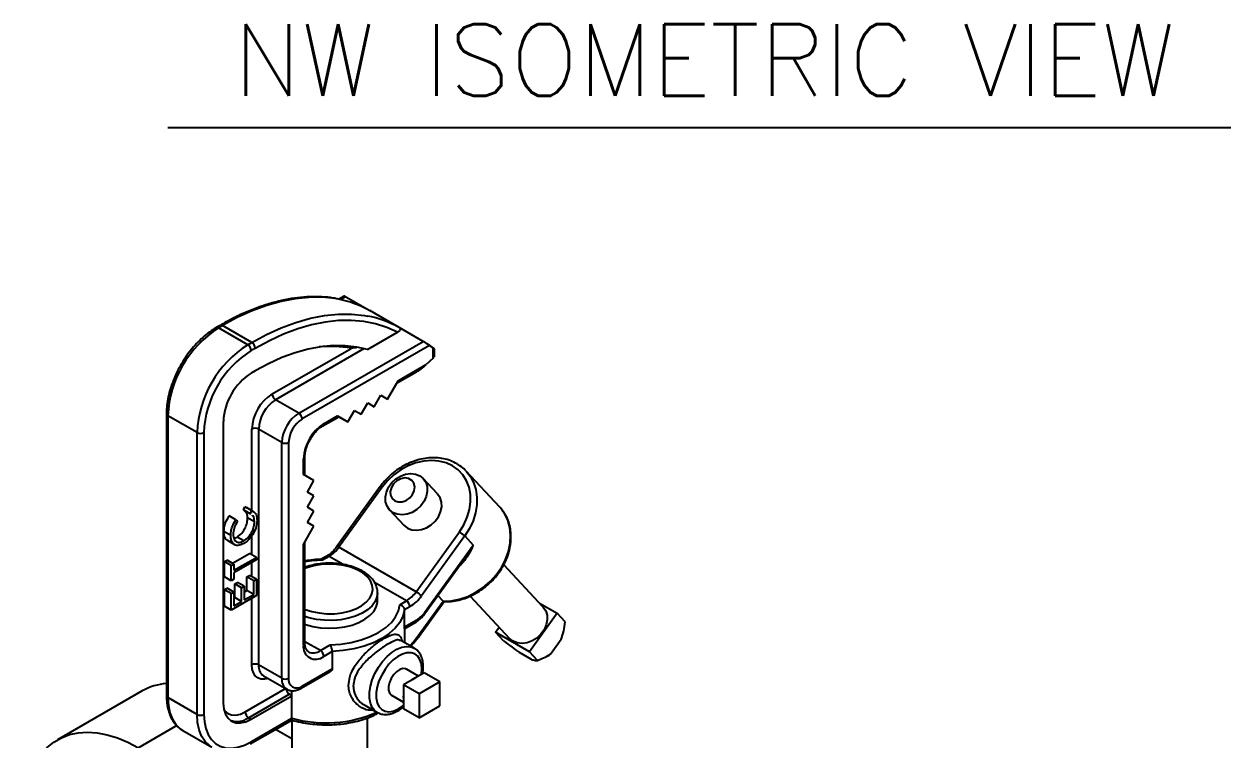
# Model space of a CAD drawing. Extents: x 8 to 113, y 1 to 87.
# Drawn here: x 15.16 to 27.76, y 16.9 to 24.38 of the extents above; entities that cross this region are included whole.
import ezdxf
from ezdxf.enums import TextEntityAlignment as Align

# ---------------------------------------------------------------- set-up
doc = ezdxf.new("R2010")
doc.units = 0
doc.header["$MEASUREMENT"] = 0
doc.layers.add('OBJECT', color=7, linetype='CONTINUOUS')
doc.styles.get("Standard").update_dxf_attribs({"font": 'SIMPLEX'})

msp = doc.modelspace()

# ---------------------------------------------------------------- linework, layer by layer
at = {"layer": 'OBJECT', "color": 1}
msp.add_line((16.659, 23.301), (27.762, 23.301), dxfattribs=at)
at = {"layer": 'OBJECT'}
for p, q in [((18.503, 21.542), (18.444, 21.508)), ((18.518, 21.534), (18.466, 21.504)), ((18.518, 21.534), (18.769, 21.389)), ((19.075, 21.212), (18.769, 21.389)), ((17.205, 21.235), (17.165, 21.212)), ((17.23, 21.233), (17.19, 21.21)), ((17.495, 21.033), (17.19, 21.21)), ((17.536, 21.056), (17.23, 21.233)), ((19.326, 21.067), (19.075, 21.212)), ((17.495, 21.033), (17.536, 21.056)), ((18.027, 20.318), (19.326, 21.067)), ((18.746, 20.982), (19.059, 21.163)), ((17.571, 20.995), (17.531, 20.972)), ((17.749, 20.519), (18.574, 20.995)), ((18.71, 20.992), (17.785, 20.458)), ((19.394, 21.025), (18.063, 20.257)), ((19.394, 21.025), (19.432, 21.001)), ((19.432, 20.892), (19.432, 21.001)), ((19.446, 20.926), (19.446, 20.991)), ((19.064, 20.656), (19.357, 20.825)), ((19.432, 20.892), (19.357, 20.825)), ((17.571, 20.76), (17.531, 20.737)), ((19.049, 20.63), (19.256, 20.75)), ((18.954, 20.465), (19.064, 20.656)), ((18.027, 20.318), (17.785, 20.458)), ((18.678, 20.306), (18.747, 20.425)), ((18.747, 20.425), (18.816, 20.385)), ((18.747, 20.425), (18.816, 20.385)), ((18.816, 20.385), (18.885, 20.505)), ((18.885, 20.505), (18.954, 20.465)), ((18.885, 20.505), (18.954, 20.465)), ((16.645, 20.311), (16.645, 17.368)), ((18.54, 20.226), (18.609, 20.345)), ((18.609, 20.345), (18.678, 20.306)), ((18.609, 20.345), (18.678, 20.306)), ((16.965, 20.115), (16.66, 20.291)), ((16.66, 20.291), (16.66, 17.347)), ((17.239, 20.232), (17.239, 17.289)), ((18.278, 20.185), (18.444, 20.281)), ((18.288, 20.208), (18.43, 20.29)), ((18.43, 20.29), (18.54, 20.226)), ((18.444, 20.281), (18.54, 20.226)), ((16.965, 17.171), (16.965, 20.115)), ((17.036, 20.115), (17.036, 17.171)), ((17.537, 19.3), (17.537, 20.152)), ((17.85, 20.012), (17.608, 20.152)), ((17.608, 20.152), (17.608, 17.688)), ((17.85, 17.548), (17.85, 20.012)), ((17.921, 20.012), (17.921, 17.548)), ((18.076, 19.677), (18.076, 19.841)), ((18.091, 19.669), (18.091, 19.861)), ((18.186, 19.614), (18.076, 19.677)), ((19.771, 19.716), (19.776, 19.712)), ((20.126, 19.336), (19.776, 19.712)), ((18.117, 19.494), (18.186, 19.614)), ((18.877, 19.55), (18.426, 18.925)), ((18.897, 19.543), (18.447, 18.918)), ((19.477, 19.474), (19.326, 19.635)), ((18.186, 19.454), (18.117, 19.494)), ((18.117, 19.335), (18.186, 19.454)), ((17.45, 19.307), (17.465, 19.339)), ((17.52, 19.266), (17.45, 19.307)), ((17.465, 19.339), (17.479, 19.331)), ((17.536, 19.298), (17.465, 19.339)), ((17.551, 19.292), (17.48, 19.333)), ((17.52, 19.266), (17.536, 19.298)), ((18.186, 19.295), (18.117, 19.335)), ((18.117, 19.176), (18.186, 19.295)), ((18.975, 19.307), (19.126, 19.146)), ((17.37, 19.203), (17.3, 19.244)), ((17.37, 19.203), (17.386, 19.188)), ((17.564, 19.183), (17.493, 19.224)), ((17.528, 19.259), (17.52, 19.266)), ((18.186, 19.136), (18.117, 19.176)), ((17.316, 19.04), (17.245, 19.08)), ((17.537, 18.838), (17.537, 19.038)), ((18.076, 18.945), (18.186, 19.136)), ((19.254, 18.452), (19.705, 19.077)), ((19.761, 19.035), (19.31, 18.41)), ((19.761, 19.035), (19.849, 18.939)), ((17.286, 18.986), (17.356, 18.945)), ((17.351, 19.012), (17.383, 19.024)), ((17.453, 18.984), (17.383, 19.024)), ((18.076, 17.898), (18.076, 18.945)), ((18.091, 17.918), (18.091, 18.97)), ((19.254, 18.452), (18.447, 18.918)), ((19.34, 18.234), (19.849, 18.939)), ((17.252, 18.767), (17.278, 18.782)), ((17.349, 18.741), (17.278, 18.782)), ((17.336, 18.749), (17.513, 18.852)), ((17.349, 18.676), (17.584, 18.811)), ((17.584, 18.784), (17.349, 18.648)), ((17.584, 18.811), (17.513, 18.852)), ((17.584, 18.811), (17.584, 18.784)), ((18.32, 18.825), (18.261, 18.791)), ((18.345, 18.822), (18.276, 18.783)), ((18.492, 18.738), (18.345, 18.822)), ((19.345, 18.225), (19.765, 18.806)), ((17.252, 18.608), (17.252, 18.767)), ((17.322, 18.726), (17.252, 18.767)), ((17.322, 18.726), (17.349, 18.741)), ((17.322, 18.567), (17.322, 18.726)), ((17.349, 18.741), (17.349, 18.676)), ((17.537, 18.61), (17.537, 18.757)), ((20.579, 18.292), (20.168, 18.733)), ((17.322, 18.567), (17.252, 18.608)), ((17.349, 18.583), (17.322, 18.567)), ((17.349, 18.648), (17.349, 18.583)), ((17.359, 18.534), (17.386, 18.55)), ((17.359, 18.391), (17.359, 18.534)), ((17.43, 18.494), (17.359, 18.534)), ((17.457, 18.509), (17.386, 18.55)), ((17.486, 18.608), (17.513, 18.623)), ((17.486, 18.465), (17.486, 18.608)), ((17.557, 18.567), (17.486, 18.608)), ((17.584, 18.583), (17.513, 18.623)), ((17.557, 18.567), (17.584, 18.583)), ((17.557, 18.424), (17.557, 18.567)), ((17.584, 18.583), (17.584, 18.412)), ((19.153, 18.356), (18.818, 18.549)), ((17.252, 18.472), (17.278, 18.488)), ((17.252, 18.302), (17.252, 18.472)), ((17.322, 18.432), (17.252, 18.472)), ((17.349, 18.447), (17.278, 18.488)), ((17.322, 18.432), (17.349, 18.447)), ((17.322, 18.261), (17.322, 18.432)), ((17.584, 18.412), (17.322, 18.261)), ((17.349, 18.447), (17.349, 18.304)), ((17.43, 18.494), (17.457, 18.509)), ((17.43, 18.35), (17.43, 18.494)), ((17.457, 18.509), (17.457, 18.366)), ((17.457, 18.447), (17.486, 18.465)), ((17.457, 18.366), (17.557, 18.424)), ((17.557, 18.424), (17.486, 18.465)), ((18.85, 18.359), (18.85, 18.441)), ((18.85, 18.441), (18.85, 18.433)), ((19.535, 18.353), (19.48, 18.412)), ((19.816, 18.406), (20.228, 17.964)), ((17.322, 18.261), (17.252, 18.302)), ((17.349, 18.385), (17.359, 18.391)), ((17.349, 18.304), (17.43, 18.35)), ((17.43, 18.35), (17.359, 18.391)), ((17.537, 17.688), (17.537, 18.385)), ((19.084, 18.316), (19.153, 18.356)), ((19.188, 18.295), (19.132, 18.263)), ((19.278, 17.997), (19.535, 18.353)), ((19.283, 17.988), (19.544, 18.349)), ((20.54, 18.334), (20.725, 18.227)), ((19.132, 18.084), (19.132, 18.263)), ((19.132, 18.084), (19.259, 18.157)), ((20.725, 18.227), (20.436, 17.825)), ((20.81, 18.136), (20.725, 18.227)), ((19.134, 18.068), (19.249, 18.134)), ((19.135, 17.92), (19.135, 18.069)), ((20.082, 18.03), (20.119, 18.081)), ((20.436, 17.825), (20.082, 18.03)), ((20.167, 17.938), (20.082, 18.03)), ((18.253, 17.837), (18.091, 17.93)), ((19.232, 17.863), (19.093, 17.944)), ((20.768, 17.953), (20.664, 17.808)), ((18.253, 17.837), (18.355, 17.896)), ((18.377, 17.827), (18.288, 17.776)), ((18.377, 17.827), (18.377, 17.648)), ((20.458, 17.745), (20.331, 17.819)), ((20.521, 17.734), (20.436, 17.825)), ((20.606, 17.772), (20.615, 17.776)), ((17.85, 17.548), (17.608, 17.688)), ((18.063, 17.467), (18.377, 17.648)), ((17.66, 17.574), (17.902, 17.434)), ((18.052, 17.444), (18.355, 17.618)), ((19.212, 17.533), (19.121, 17.48)), ((19.277, 17.571), (19.152, 17.642)), ((19.247, 17.553), (19.212, 17.533)), ((19.338, 17.606), (19.247, 17.553)), ((19.501, 17.512), (19.338, 17.606)), ((16.392, 17.416), (15.508, 16.905)), ((17.469, 17.197), (17.89, 17.441)), ((17.956, 17.366), (17.956, 17.419)), ((19.283, 17.387), (19.121, 17.48)), ((19.121, 17.48), (19.121, 17.375)), ((19.501, 17.512), (19.283, 17.387)), ((19.501, 17.261), (19.501, 17.512)), ((16.965, 17.171), (16.66, 17.347)), ((17.929, 17.381), (17.504, 17.136)), ((17.531, 17.12), (17.956, 17.366)), ((17.929, 17.381), (17.956, 17.366)), ((17.956, 17.131), (17.956, 17.366)), ((18.996, 17.372), (19.121, 17.3)), ((19.121, 17.375), (19.121, 17.334)), ((19.121, 17.334), (19.121, 17.229)), ((19.283, 17.387), (19.283, 17.135)), ((18.717, 17.266), (18.845, 17.192)), ((18.849, 17.19), (18.845, 17.192)), ((19.283, 17.135), (19.121, 17.229)), ((19.283, 17.135), (19.501, 17.261)), ((16.754, 17.053), (16.352, 16.822)), ((17.504, 17.136), (17.531, 17.12)), ((17.52, 16.862), (17.953, 17.112)), ((17.531, 16.885), (17.956, 17.131)), ((17.785, 17.015), (17.955, 16.917)), ((17.955, 17.111), (17.955, 16.179)), ((18.745, 16.179), (18.745, 17.134)), ((16.815, 17.004), (17.12, 16.828))]:
    msp.add_line(p, q, dxfattribs=at)
at = {"layer": 'OBJECT', "flags": 128}
for points in [[(18.442, 21.508), (18.406, 21.515), (18.273, 21.529), (18.134, 21.528), (17.99, 21.514), (17.843, 21.485), (17.692, 21.442), (17.54, 21.386), (17.385, 21.316), (17.23, 21.233)], [(17.536, 21.056), (17.691, 21.139), (17.845, 21.21), (17.998, 21.266), (18.148, 21.309), (18.296, 21.337), (18.439, 21.352), (18.578, 21.352), (18.712, 21.338), (18.746, 21.332)], [(19.059, 21.163), (18.948, 21.214), (18.83, 21.251), (18.706, 21.276), (18.576, 21.287), (18.442, 21.285), (18.303, 21.269), (18.161, 21.24), (18.016, 21.198), (17.869, 21.143), (17.72, 21.075), (17.571, 20.995)], [(18.746, 20.982), (18.632, 21.009), (18.511, 21.023), (18.386, 21.024), (18.257, 21.012), (18.124, 20.987), (17.988, 20.949), (17.85, 20.898), (17.711, 20.835), (17.571, 20.76)], [(19.705, 19.077), (19.752, 19.151), (19.787, 19.23), (19.811, 19.31), (19.822, 19.391), (19.821, 19.469), (19.806, 19.544), (19.779, 19.612), (19.741, 19.674), (19.691, 19.726), (19.632, 19.768), (19.565, 19.799), (19.491, 19.818), (19.413, 19.824), (19.332, 19.818), (19.25, 19.799), (19.169, 19.768), (19.092, 19.726), (19.019, 19.673), (18.954, 19.612), (18.897, 19.543)], [(19.012, 19.278), (18.975, 19.307), (18.949, 19.346), (18.934, 19.392), (18.932, 19.442), (18.943, 19.494), (18.966, 19.545), (18.999, 19.592), (19.041, 19.631), (19.09, 19.661), (19.142, 19.68), (19.195, 19.687), (19.245, 19.682), (19.29, 19.664), (19.326, 19.635), (19.353, 19.596), (19.367, 19.55), (19.369, 19.5), (19.359, 19.448), (19.336, 19.397), (19.302, 19.351), (19.26, 19.311), (19.211, 19.281), (19.159, 19.262), (19.107, 19.255), (19.056, 19.261), (19.012, 19.278)], [(19.776, 19.712), (19.817, 19.659), (19.853, 19.593), (19.877, 19.52), (19.888, 19.441), (19.887, 19.359), (19.873, 19.276), (19.847, 19.193), (19.809, 19.112), (19.761, 19.035)], [(19.029, 19.402), (19.066, 19.39), (19.107, 19.391), (19.149, 19.405), (19.186, 19.432), (19.216, 19.467), (19.233, 19.507), (19.238, 19.549), (19.229, 19.586), (19.207, 19.616), (19.174, 19.635), (19.134, 19.641), (19.092, 19.633), (19.052, 19.612), (19.018, 19.581), (18.994, 19.542), (18.983, 19.501), (18.985, 19.461), (19.001, 19.427), (19.029, 19.402)], [(19.126, 19.146), (19.162, 19.117), (19.207, 19.099), (19.257, 19.094), (19.31, 19.101), (19.362, 19.12), (19.411, 19.15), (19.453, 19.189), (19.486, 19.236), (19.509, 19.287), (19.52, 19.339), (19.518, 19.389), (19.503, 19.435), (19.477, 19.473), (19.477, 19.474)], [(19.535, 18.353), (19.62, 18.358), (19.707, 18.375), (19.793, 18.404), (19.876, 18.446), (19.954, 18.498), (20.026, 18.56), (20.089, 18.63), (20.143, 18.707), (20.186, 18.789), (20.217, 18.873), (20.235, 18.959), (20.239, 19.043), (20.231, 19.124), (20.21, 19.201), (20.176, 19.27), (20.144, 19.315)], [(20.144, 19.315), (20.13, 19.332), (20.126, 19.336)], [(18.276, 18.783), (18.164, 18.775), (18.091, 18.764)], [(18.091, 18.269), (18.094, 18.268), (18.164, 18.245), (18.24, 18.23), (18.32, 18.222), (18.4, 18.223), (18.479, 18.233), (18.554, 18.25), (18.623, 18.275), (18.682, 18.306), (18.731, 18.343), (18.768, 18.385), (18.791, 18.429), (18.8, 18.476), (18.794, 18.522), (18.775, 18.567), (18.741, 18.61), (18.695, 18.648), (18.638, 18.681), (18.572, 18.708), (18.499, 18.727), (18.42, 18.738), (18.34, 18.741), (18.26, 18.736), (18.182, 18.723), (18.111, 18.702), (18.091, 18.694)], [(18.85, 18.433), (18.844, 18.398), (18.825, 18.35), (18.792, 18.305), (18.746, 18.264), (18.688, 18.228), (18.621, 18.198), (18.546, 18.175), (18.466, 18.16), (18.382, 18.153), (18.297, 18.154), (18.214, 18.163), (18.134, 18.18), (18.091, 18.194)], [(18.091, 18.112), (18.097, 18.11), (18.173, 18.089), (18.255, 18.076), (18.339, 18.071), (18.424, 18.074), (18.507, 18.085), (18.585, 18.104), (18.656, 18.131), (18.718, 18.164), (18.77, 18.203), (18.81, 18.246), (18.836, 18.292), (18.849, 18.341), (18.85, 18.359)], [(18.355, 17.896), (18.467, 17.904), (18.576, 17.922), (18.679, 17.948), (18.774, 17.983), (18.859, 18.025), (18.933, 18.075), (18.994, 18.13), (19.039, 18.189), (19.07, 18.252), (19.084, 18.316)], [(20.579, 18.292), (20.579, 18.292), (20.606, 18.253), (20.62, 18.207), (20.622, 18.157), (20.612, 18.105), (20.589, 18.054), (20.555, 18.008), (20.513, 17.968), (20.464, 17.938), (20.412, 17.919), (20.359, 17.912), (20.309, 17.918), (20.265, 17.936), (20.228, 17.964)], [(19.132, 18.263), (19.115, 18.197), (19.082, 18.132), (19.034, 18.071), (18.971, 18.015), (18.895, 17.964), (18.807, 17.92), (18.709, 17.884), (18.604, 17.856), (18.492, 17.837), (18.377, 17.827)], [(19.34, 18.234), (19.344, 18.23), (19.345, 18.227), (19.346, 18.225), (19.345, 18.225)], [(19.283, 17.988), (19.283, 17.988), (19.283, 17.99), (19.281, 17.993), (19.278, 17.997)], [(18.845, 17.192), (18.823, 17.208), (18.795, 17.242), (18.776, 17.287), (18.766, 17.34), (18.766, 17.4), (18.776, 17.465), (18.795, 17.532), (18.823, 17.599), (18.859, 17.663), (18.902, 17.723), (18.949, 17.775), (19, 17.818), (19.052, 17.851), (19.103, 17.873), (19.152, 17.881), (19.197, 17.877), (19.232, 17.863)], [(19.308, 17.589), (19.313, 17.645), (19.308, 17.698), (19.293, 17.743), (19.27, 17.778), (19.238, 17.802), (19.2, 17.814), (19.157, 17.814), (19.11, 17.801), (19.062, 17.776), (19.014, 17.74), (18.969, 17.694), (18.928, 17.641), (18.893, 17.582), (18.865, 17.521), (18.846, 17.458), (18.836, 17.398), (18.836, 17.342), (18.846, 17.293), (18.865, 17.253), (18.893, 17.223), (18.928, 17.205), (18.969, 17.199), (19.014, 17.206), (19.062, 17.225), (19.11, 17.256), (19.121, 17.264)], [(19.232, 17.863), (19.237, 17.861), (19.24, 17.858)], [(17.707, 17.546), (17.668, 17.537), (17.631, 17.539), (17.599, 17.551), (17.573, 17.573), (17.553, 17.604), (17.541, 17.643), (17.537, 17.688)], [(19.152, 17.642), (19.143, 17.647), (19.114, 17.649), (19.082, 17.639), (19.049, 17.617), (19.019, 17.586), (18.993, 17.547), (18.974, 17.505), (18.965, 17.463), (18.965, 17.425), (18.974, 17.395), (18.993, 17.374), (18.996, 17.372)], [(16.66, 17.347), (16.665, 17.263), (16.681, 17.187), (16.708, 17.121), (16.744, 17.065), (16.789, 17.021), (16.815, 17.004)], [(17.239, 17.289), (17.245, 17.226), (17.262, 17.173), (17.289, 17.13), (17.325, 17.1), (17.369, 17.084), (17.419, 17.082), (17.474, 17.094), (17.531, 17.12)], [(17.118, 16.829), (17.095, 16.845), (17.049, 16.888), (17.013, 16.944), (16.987, 17.011), (16.971, 17.087), (16.965, 17.171)], [(17.036, 17.171), (17.041, 17.093), (17.056, 17.022), (17.081, 16.959), (17.114, 16.907), (17.157, 16.866), (17.207, 16.838), (17.263, 16.821), (17.325, 16.818), (17.391, 16.828), (17.46, 16.85), (17.531, 16.885)], [(17.247, 17.217), (17.256, 17.206), (17.288, 17.179), (17.326, 17.165), (17.371, 17.163), (17.419, 17.174), (17.469, 17.197)], [(15.159, 16.133), (15.164, 16.257), (15.179, 16.374), (15.204, 16.483), (15.239, 16.584), (15.284, 16.675), (15.338, 16.755), (15.4, 16.824), (15.47, 16.881), (15.548, 16.926), (15.633, 16.959), (15.724, 16.978), (15.82, 16.984), (15.921, 16.978), (16.026, 16.958), (16.133, 16.925), (16.242, 16.88), (16.352, 16.822)]]:
    msp.add_lwpolyline(points, dxfattribs=at)
at = {"layer": 'OBJECT'}
for centre, radius, start, end in [((18.243, 20.459), 1.068, 60.5131, 79.2712), ((18.549, 20.282), 1.069, 60.5142, 79.3563), ((17.807, 20.241), 1.148, 122.4874, 177.5126), ((17.175, 21.189), 0.0255, 54.7959, 113.9094), ((17.215, 21.212), 0.0252, 54.3842, 114.3056), ((17.494, 20.992), 0.0768, 2.6063, 57.3938), ((18.112, 20.065), 1.148, 122.4872, 177.5128), ((18.106, 20.068), 1.072, 122.4874, 177.5126), ((17.454, 20.968), 0.0768, 2.6063, 57.3938), ((18.359, 19.871), 1.145, 79.2075, 95.9958), ((17.872, 20.203), 0.633, 122.6055, 177.3945), ((17.998, 20.131), 0.461, 122.6053, 177.3946), ((17.992, 20.134), 0.384, 122.6055, 177.3944), ((17.826, 20.523), 0.0768, 182.6063, 237.3938), ((16.669, 20.313), 0.0238, 183.8336, 247.4715), ((18.234, 19.994), 0.384, 122.6055, 177.3944), ((17.986, 20.253), 0.0768, 2.6045, 57.3956), ((18.228, 19.998), 0.307, 122.6053, 177.3946), ((18.537, 19.82), 0.461, 122.6055, 177.3944), ((18.263, 20.206), 0.0252, 305.7071, 5.6189), ((17, 20.183), 0.0769, 242.6098, 297.3902), ((17.573, 20.083), 0.0769, 62.6096, 117.3904), ((17.886, 20.08), 0.0769, 242.6097, 297.3903), ((18.066, 19.864), 0.0252, 294.4065, 353.9395), ((18.877, 19.518), 0.0324, 50.1689, 89.1094), ((19.564, 18.833), 0.281, 45.719, 59.9878), ((18.169, 19.111), 0.338, 301.3929, 325.1483), ((18.426, 18.893), 0.0324, 50.1643, 89.119), ((18.33, 18.802), 0.0251, 54.3792, 114.3106), ((18.976, 18.645), 0.338, 301.3929, 325.1483), ((18.977, 18.642), 0.406, 301.3929, 325.1482), ((19.113, 18.208), 0.281, 45.7188, 59.9881), ((19.111, 18.292), 0.0768, 2.605, 57.3951), ((19.235, 18.154), 0.0241, 304.227, 7.0847), ((19.118, 18.388), 0.271, 301.3931, 325.1483), ((18.205, 17.877), 0.131, 170.786, 309.2032), ((18.066, 17.921), 0.0251, 294.3746, 354.3053), ((18.372, 18.649), 1.116, 317.047, 324.2637), ((18.18, 17.936), 0.123, 244.8512, 306.3253), ((18.211, 17.772), 0.0768, 2.605, 57.3951), ((20.466, 18.06), 0.321, 297.7777, 308.2355), ((17.573, 17.62), 0.0769, 62.6096, 117.3904), ((17.728, 17.674), 0.121, 173.02, 235.6678), ((17.886, 17.616), 0.0769, 242.6097, 297.3903), ((17.973, 17.535), 0.123, 173.6642, 235.3956), ((18.007, 17.534), 0.0873, 170.7861, 309.2031), ((19.302, 17.418), 0.147, 112.0265, 127.9681), ((16.689, 16.894), 0.6, 94.1848, 119.6179), ((17.971, 17.447), 0.0777, 186.0373, 237.2062), ((18.038, 17.464), 0.0252, 305.7078, 5.6188), ((16.67, 17.37), 0.0251, 185.6957, 245.6245), ((19.266, 17.355), 0.147, 172.0293, 187.9707), ((17, 17.239), 0.0769, 242.6098, 297.3902), ((17.545, 17.201), 0.0768, 182.605, 237.3951), ((18.313, 18.384), 1.303, 254.1188, 293.9872), ((17.381, 17.311), 0.214, 251.1, 305.1308)]:
    msp.add_arc(centre, radius, start, end, dxfattribs=at)
for centre, major_axis, ratio, start_param, end_param in [((18.551, 21.512), (0.0485, -0.0297), 0.027575, 2.341322, 3.126639), ((19.359, 21.046), (0.0485, -0.0297), 0.027575, 0.770526, 2.341322), ((19.396, 21.021), (0.05, -0.0308), 0.027571, 6.268377, 7.085565), ((19.396, 20.955), (-0.0354, 0.0612), 0.577335, 3.411589, 3.92695), ((19.322, 20.845), (0.13, 0.113), 0.224841, 4.004685, 4.790164), ((19.396, 20.912), (0.0487, 0.0161), 0.700151, 5.270549, 5.540586), ((18.394, 20.31), (0.05, -0.0289), 0.00007, 6.283145, 7.068624)]:
    msp.add_ellipse(centre, major_axis=major_axis, ratio=ratio, start_param=start_param, end_param=end_param, dxfattribs=at)
for points, knots in [([(18.432, 21.511), (18.417, 21.514), (18.365, 21.526), (18.268, 21.534), (18.143, 21.536), (18.014, 21.526), (17.882, 21.504), (17.748, 21.471), (17.611, 21.427), (17.472, 21.372), (17.337, 21.309), (17.248, 21.259), (17.205, 21.235)], [0, 0, 0, 0, 0.03904, 0.1459363, 0.2531186, 0.3605917, 0.4683277, 0.576279, 0.6843916, 0.792614, 0.900903, 1, 1, 1, 1]), ([(17.165, 21.212), (17.153, 21.205), (17.117, 21.183), (17.059, 21.14), (16.992, 21.08), (16.928, 21.012), (16.869, 20.938), (16.816, 20.858), (16.768, 20.774), (16.727, 20.687), (16.694, 20.598), (16.668, 20.51), (16.652, 20.422), (16.646, 20.356), (16.645, 20.32), (16.645, 20.311)], [0, 0, 0, 0, 0.044818, 0.129353, 0.213789, 0.298089, 0.382269, 0.466368, 0.550437, 0.634532, 0.718694, 0.802982, 0.887454, 0.972156, 1, 1, 1, 1]), ([(19.075, 21.212), (19.077, 21.21), (19.083, 21.206), (19.087, 21.198), (19.085, 21.186), (19.076, 21.174), (19.065, 21.166), (19.059, 21.163)], [0, 0, 0, 0, 0.138343, 0.27604, 0.470202, 0.74205, 1, 1, 1, 1]), ([(18.631, 21.002), (18.611, 21.001), (18.591, 20.999), (18.574, 20.995), (18.574, 20.995)], [0, 0, 0, 0, 0.995077, 1, 1, 1, 1]), ([(18.091, 19.861), (18.091, 19.868), (18.091, 19.89), (18.098, 19.93), (18.114, 19.98), (18.137, 20.031), (18.166, 20.079), (18.2, 20.122), (18.236, 20.157), (18.263, 20.176), (18.276, 20.184), (18.278, 20.185)], [0, 0, 0, 0, 0.067195, 0.19703, 0.328083, 0.460159, 0.592761, 0.725247, 0.856828, 0.979681, 1, 1, 1, 1]), ([(19.771, 19.716), (19.769, 19.718), (19.752, 19.738), (19.711, 19.769), (19.649, 19.807), (19.579, 19.834), (19.504, 19.85), (19.426, 19.854), (19.346, 19.847), (19.264, 19.829), (19.184, 19.801), (19.107, 19.761), (19.034, 19.713), (18.967, 19.655), (18.915, 19.6), (18.887, 19.564), (18.877, 19.55)], [0, 0, 0, 0, 0.008153, 0.086007, 0.163817, 0.241773, 0.320027, 0.398643, 0.477601, 0.55683, 0.636248, 0.715786, 0.795398, 0.875059, 0.95476, 1, 1, 1, 1]), ([(17.493, 19.224), (17.491, 19.246), (17.488, 19.281), (17.465, 19.295), (17.457, 19.3)], [0, 0, 0, 0, 0.631766, 1, 1, 1, 1]), ([(17.536, 19.298), (17.545, 19.294), (17.564, 19.286), (17.586, 19.254), (17.589, 19.22), (17.591, 19.199)], [0, 0, 0, 0, 0.280397, 0.560819, 1, 1, 1, 1]), ([(19.542, 18.349), (19.567, 18.349), (19.62, 18.349), (19.7, 18.364), (19.781, 18.388), (19.859, 18.424), (19.934, 18.469), (20.004, 18.524), (20.067, 18.586), (20.122, 18.655), (20.168, 18.729), (20.204, 18.806), (20.229, 18.887), (20.243, 18.967), (20.245, 19.047), (20.236, 19.124), (20.215, 19.197), (20.185, 19.261), (20.157, 19.297), (20.145, 19.314)], [0, 0, 0, 0, 0.057196, 0.116415, 0.175798, 0.235286, 0.29484, 0.354436, 0.414064, 0.473722, 0.533411, 0.593124, 0.652842, 0.712525, 0.772111, 0.831518, 0.890664, 0.949494, 1, 1, 1, 1]), ([(17.245, 19.08), (17.246, 19.095), (17.247, 19.124), (17.262, 19.181), (17.286, 19.22), (17.3, 19.244)], [0, 0, 0, 0, 0.28084, 0.561441, 1, 1, 1, 1]), ([(17.316, 19.04), (17.316, 19.054), (17.318, 19.083), (17.333, 19.141), (17.356, 19.179), (17.37, 19.203)], [0, 0, 0, 0, 0.28084, 0.561441, 1, 1, 1, 1]), ([(17.386, 19.188), (17.372, 19.163), (17.347, 19.117), (17.344, 19.073), (17.342, 19.053)], [0, 0, 0, 0, 0.5583842, 1, 1, 1, 1]), ([(17.383, 19.024), (17.4, 19.037), (17.434, 19.061), (17.47, 19.12), (17.49, 19.176), (17.492, 19.208), (17.493, 19.224)], [0, 0, 0, 0, 0.279431, 0.558928, 0.779288, 1, 1, 1, 1]), ([(17.453, 18.984), (17.47, 18.996), (17.504, 19.02), (17.541, 19.079), (17.561, 19.135), (17.563, 19.167), (17.564, 19.183)], [0, 0, 0, 0, 0.279431, 0.558928, 0.779288, 1, 1, 1, 1]), ([(17.564, 19.183), (17.562, 19.206), (17.56, 19.236), (17.543, 19.248), (17.539, 19.251)], [0, 0, 0, 0, 0.769287, 1, 1, 1, 1]), ([(17.591, 19.199), (17.589, 19.171), (17.585, 19.121), (17.557, 19.07), (17.545, 19.048)], [0, 0, 0, 0, 0.559803, 1, 1, 1, 1]), ([(17.287, 18.989), (17.283, 18.991), (17.265, 18.995), (17.249, 19.028), (17.246, 19.063), (17.245, 19.08)], [0, 0, 0, 0, 0.145898, 0.57263, 1, 1, 1, 1]), ([(17.452, 18.955), (17.431, 18.946), (17.39, 18.928), (17.345, 18.947), (17.319, 18.986), (17.317, 19.022), (17.316, 19.04)], [0, 0, 0, 0, 0.279511, 0.55908, 0.779375, 1, 1, 1, 1]), ([(17.342, 19.053), (17.344, 19.035), (17.348, 18.999), (17.377, 18.97), (17.414, 18.965), (17.44, 18.977), (17.453, 18.984)], [0, 0, 0, 0, 0.279865, 0.559533, 0.779673, 1, 1, 1, 1]), ([(17.545, 19.048), (17.529, 19.026), (17.501, 18.987), (17.467, 18.965), (17.452, 18.955)], [0, 0, 0, 0, 0.55902, 1, 1, 1, 1]), ([(18.426, 18.925), (18.421, 18.918), (18.404, 18.896), (18.374, 18.864), (18.343, 18.839), (18.325, 18.828), (18.32, 18.825)], [0, 0, 0, 0, 0.175768, 0.515024, 0.851523, 1, 1, 1, 1]), ([(19.849, 18.939), (19.849, 18.939), (19.841, 18.92), (19.821, 18.876), (19.783, 18.811), (19.743, 18.757), (19.714, 18.731), (19.705, 18.723)], [0, 0, 0, 0, 0.00366, 0.234794, 0.549645, 0.864157, 1, 1, 1, 1]), ([(19.849, 18.939), (19.849, 18.939), (19.839, 18.92), (19.813, 18.875), (19.781, 18.833), (19.763, 18.808)], [0, 0, 0, 0, 0.006541, 0.408978, 1, 1, 1, 1]), ([(18.264, 18.791), (18.252, 18.791), (18.207, 18.789), (18.148, 18.784), (18.103, 18.775), (18.091, 18.773)], [0, 0, 0, 0, 0.199556, 0.771647, 1, 1, 1, 1]), ([(18.264, 18.791), (18.266, 18.791), (18.27, 18.79), (18.274, 18.785), (18.276, 18.783), (18.276, 18.783)], [0, 0, 0, 0, 0.530266, 0.989367, 1, 1, 1, 1]), ([(18.849, 18.431), (18.849, 18.435), (18.852, 18.455), (18.845, 18.492), (18.827, 18.54), (18.797, 18.585), (18.756, 18.626), (18.705, 18.663), (18.645, 18.694), (18.577, 18.719), (18.503, 18.737), (18.426, 18.748), (18.347, 18.752), (18.268, 18.748), (18.192, 18.736), (18.132, 18.722), (18.1, 18.709), (18.091, 18.706)], [0, 0, 0, 0, 0.015059, 0.084165, 0.152924, 0.222814, 0.294795, 0.368684, 0.443627, 0.518795, 0.593811, 0.668644, 0.743365, 0.81808, 0.892885, 0.967888, 1, 1, 1, 1]), ([(19.132, 18.263), (19.132, 18.267), (19.131, 18.276), (19.123, 18.29), (19.112, 18.302), (19.098, 18.311), (19.088, 18.315), (19.084, 18.316), (19.084, 18.316)], [0, 0, 0, 0, 0.197777, 0.395365, 0.598087, 0.812873, 0.995764, 1, 1, 1, 1]), ([(19.542, 18.349), (19.541, 18.349), (19.54, 18.349), (19.537, 18.351), (19.535, 18.353)], [0, 0, 0, 0, 0.3245, 1, 1, 1, 1]), ([(19.249, 18.134), (19.256, 18.139), (19.278, 18.153), (19.312, 18.182), (19.334, 18.211), (19.345, 18.225)], [0, 0, 0, 0, 0.21628, 0.612447, 1, 1, 1, 1]), ([(19.134, 18.069), (19.134, 18.068), (19.133, 18.067), (19.133, 18.07), (19.132, 18.076), (19.132, 18.082), (19.132, 18.084)], [0, 0, 0, 0, 0.097442, 0.481141, 0.777167, 1, 1, 1, 1]), ([(20.768, 17.953), (20.778, 17.983), (20.797, 18.045), (20.806, 18.105), (20.81, 18.136)], [0, 0, 0, 0, 0.480505, 1, 1, 1, 1]), ([(18.128, 17.825), (18.123, 17.828), (18.113, 17.834), (18.101, 17.854), (18.092, 17.882), (18.091, 17.907), (18.091, 17.918)], [0, 0, 0, 0, 0.245922, 0.509252, 0.761556, 1, 1, 1, 1]), ([(18.548, 17.473), (18.55, 17.502), (18.556, 17.567), (18.605, 17.671), (18.674, 17.76), (18.741, 17.829), (18.796, 17.878), (18.85, 17.92), (18.915, 17.964), (18.985, 18), (19.048, 18.013), (19.081, 17.995), (19.097, 17.966), (19.102, 17.945), (19.103, 17.938)], [0, 0, 0, 0, 0.0887756, 0.1986094, 0.3171415, 0.380597, 0.4440006, 0.5038015, 0.5635707, 0.6712882, 0.7791536, 0.8984456, 0.9648713, 1, 1, 1, 1]), ([(19.091, 17.94), (19.084, 17.944), (19.067, 17.955), (19.016, 17.937), (18.938, 17.895), (18.838, 17.825), (18.735, 17.737), (18.654, 17.641), (18.605, 17.55), (18.6, 17.492), (18.597, 17.466)], [0, 0, 0, 0, 0.09385, 0.221401, 0.349301, 0.490356, 0.638802, 0.77588, 0.900508, 1, 1, 1, 1]), ([(19.198, 17.883), (19.217, 17.905), (19.247, 17.939), (19.274, 17.975), (19.283, 17.988)], [0, 0, 0, 0, 0.651429, 1, 1, 1, 1]), ([(20.167, 17.938), (20.196, 17.917), (20.25, 17.876), (20.305, 17.837), (20.331, 17.819)], [0, 0, 0, 0, 0.538105, 1, 1, 1, 1]), ([(18.377, 17.827), (18.377, 17.832), (18.377, 17.841), (18.373, 17.857), (18.368, 17.873), (18.362, 17.886), (18.357, 17.893), (18.355, 17.896), (18.355, 17.896)], [0, 0, 0, 0, 0.197777, 0.395365, 0.598087, 0.812873, 0.995764, 1, 1, 1, 1]), ([(19.327, 17.666), (19.327, 17.676), (19.326, 17.707), (19.317, 17.754), (19.297, 17.8), (19.271, 17.836), (19.25, 17.85), (19.241, 17.856)], [0, 0, 0, 0, 0.13207, 0.381044, 0.628917, 0.843145, 1, 1, 1, 1]), ([(20.521, 17.734), (20.541, 17.742), (20.583, 17.759), (20.632, 17.785), (20.659, 17.804), (20.664, 17.808)], [0, 0, 0, 0, 0.438722, 0.883113, 1, 1, 1, 1]), ([(18.377, 17.648), (18.377, 17.645), (18.376, 17.638), (18.368, 17.627), (18.36, 17.622), (18.355, 17.619)], [0, 0, 0, 0, 0.295943, 0.590032, 1, 1, 1, 1]), ([(19.32, 17.596), (19.323, 17.612), (19.327, 17.636), (19.327, 17.659), (19.327, 17.666)], [0, 0, 0, 0, 0.689374, 1, 1, 1, 1]), ([(20.458, 17.745), (20.464, 17.743), (20.482, 17.737), (20.502, 17.733), (20.515, 17.734), (20.521, 17.734)], [0, 0, 0, 0, 0.205667, 0.600108, 1, 1, 1, 1]), ([(17.904, 17.435), (17.911, 17.43), (17.929, 17.42), (17.964, 17.416), (18.003, 17.421), (18.033, 17.433), (18.049, 17.442), (18.052, 17.444)], [0, 0, 0, 0, 0.166954, 0.415935, 0.668018, 0.94278, 1, 1, 1, 1]), ([(18.802, 17.217), (18.787, 17.215), (18.738, 17.21), (18.658, 17.25), (18.593, 17.315), (18.56, 17.387), (18.549, 17.435), (18.548, 17.465), (18.548, 17.473)], [0, 0, 0, 0, 0.1144, 0.366893, 0.648434, 0.793478, 0.938455, 1, 1, 1, 1]), ([(18.597, 17.466), (18.597, 17.458), (18.599, 17.415), (18.615, 17.373), (18.654, 17.314), (18.681, 17.28), (18.716, 17.268), (18.718, 17.267)], [0, 0, 0, 0, 0.093329, 0.518561, 0.53437, 0.972914, 1, 1, 1, 1]), ([(16.645, 17.368), (16.645, 17.353), (16.646, 17.312), (16.655, 17.248), (16.674, 17.178), (16.702, 17.116), (16.74, 17.064), (16.779, 17.025), (16.808, 17.009), (16.819, 17.003)], [0, 0, 0, 0, 0.087239, 0.252437, 0.417682, 0.581813, 0.743541, 0.901955, 1, 1, 1, 1]), ([(17.952, 17.112), (17.953, 17.112), (17.984, 17.102), (18.048, 17.087), (18.145, 17.071), (18.245, 17.062), (18.346, 17.061), (18.447, 17.066), (18.546, 17.08), (18.641, 17.1), (18.731, 17.127), (18.805, 17.156), (18.845, 17.178), (18.86, 17.186)], [0, 0, 0, 0, 0.003299, 0.107243, 0.211081, 0.314821, 0.418514, 0.522218, 0.625975, 0.729844, 0.833884, 0.93815, 1, 1, 1, 1]), ([(18.851, 17.19), (18.858, 17.187), (18.877, 17.176), (18.914, 17.169), (18.962, 17.17), (19.011, 17.183), (19.062, 17.207), (19.099, 17.23), (19.118, 17.247), (19.121, 17.25)], [0, 0, 0, 0, 0.081751, 0.250348, 0.42039, 0.59657, 0.779509, 0.966468, 1, 1, 1, 1]), ([(17.956, 17.131), (17.956, 17.127), (17.956, 17.12), (17.955, 17.114), (17.954, 17.113), (17.953, 17.112)], [0, 0, 0, 0, 0.354166, 0.707361, 1, 1, 1, 1])]:
    msp.add_open_spline(points, degree=3, knots=knots, dxfattribs=at)

# ---------------------------------------------------------------- texts
at = {"layer": 'OBJECT', "color": 1}
msp.add_text('NW ISOMETRIC VIEW', height=0.75, dxfattribs=at).set_placement((22.263, 23.633), align=Align.CENTER)

doc.saveas('drawing.dxf')
